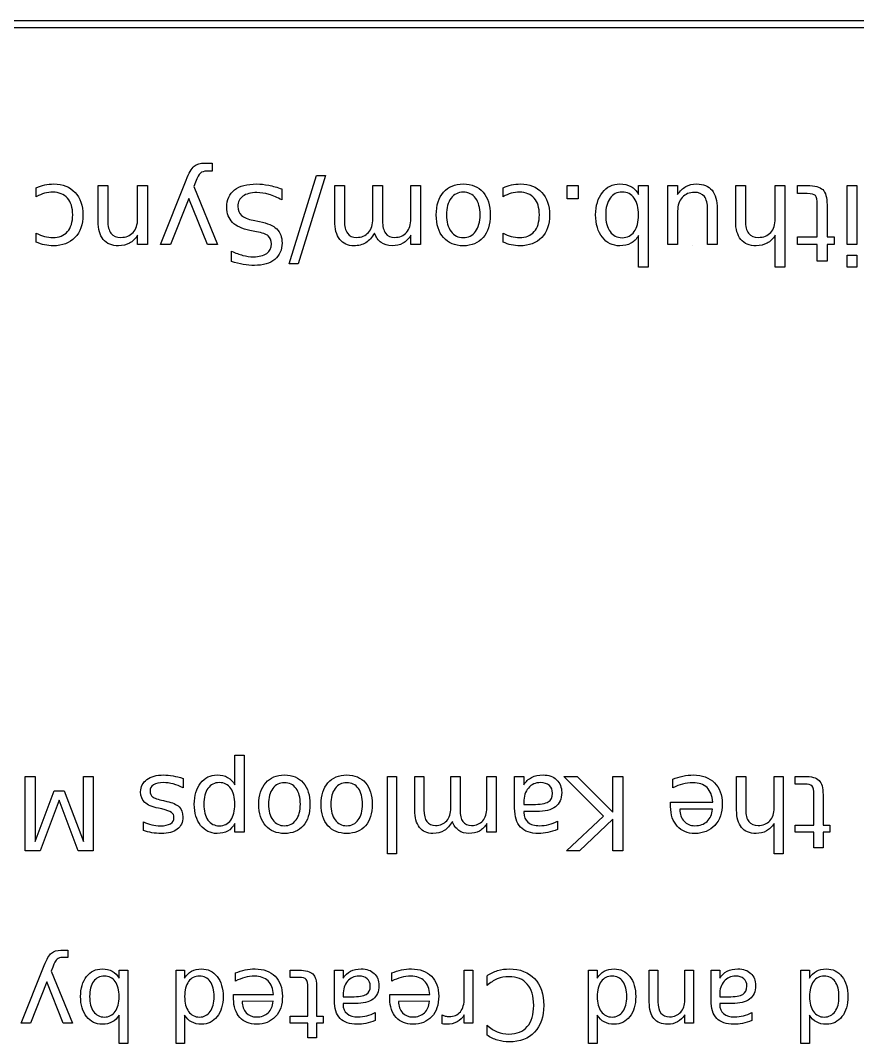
# Model space of a CAD drawing. Extents: x 10 to 227, y 10 to 289.
# Drawn here: x 50.09 to 63.23, y 172.32 to 188.37 of the extents above; entities that cross this region are included whole.
import ezdxf

# ---------------------------------------------------------------- set-up
doc = ezdxf.new("R2010")
doc.units = 0
doc.layers.add('Layer_1', color=7, linetype='CONTINUOUS')

msp = doc.modelspace()

# ---------------------------------------------------------------- linework, layer by layer
at = {"layer": 'Layer_1', "color": 7}
msp.add_line((73.121762, 188.254402), (33.740569, 188.254402), dxfattribs=at)
at = {"layer": 'Layer_1', "color": 3}
for p, q in [((52.982551, 186.134111), (53.103817, 186.134111)), ((53.103817, 186.134111), (53.103817, 186.007068)), ((53.103817, 186.007068), (53.014722, 186.007068)), ((54.311562, 184.551008), (54.740543, 185.939418)), ((54.880786, 185.939418), (54.451805, 184.551008)), ((54.740543, 185.939418), (54.880786, 185.939418)), ((51.310352, 185.225002), (51.310352, 185.782677)), ((51.310352, 185.782677), (51.462144, 185.782677)), ((51.462144, 185.782677), (51.462144, 185.22995)), ((51.931547, 185.260475), (51.931547, 185.782677)), ((51.931547, 185.782677), (52.084167, 185.782677)), ((52.084167, 185.782677), (52.084167, 184.858717)), ((52.287924, 184.858698), (52.693813, 185.868471)), ((52.840656, 185.837103), (52.813424, 185.767807)), ((52.813424, 185.767807), (53.187132, 184.858698)), ((55.025155, 185.225002), (55.025155, 185.782677)), ((55.025155, 185.782677), (55.177775, 185.782677)), ((55.177775, 185.782677), (55.177775, 185.22995)), ((55.623229, 185.260475), (55.623229, 185.782677)), ((55.623229, 185.782677), (55.775849, 185.782677)), ((55.775849, 185.782677), (55.775849, 185.22995)), ((56.221303, 185.260475), (56.221303, 185.782677)), ((56.221303, 185.782677), (56.373923, 185.782677)), ((56.373923, 185.782677), (56.373923, 184.858717)), ((58.673964, 185.573133), (58.673964, 185.782677)), ((58.673964, 185.782677), (58.84803, 185.782677)), ((58.84803, 185.782677), (58.84803, 185.573133)), ((59.795087, 185.644076), (59.795087, 185.782673)), ((59.795087, 185.782673), (59.947702, 185.782673)), ((59.947702, 185.782673), (59.947702, 184.499028)), ((60.256239, 184.858717), (60.256239, 185.782677)), ((60.256239, 185.782677), (60.408033, 185.782677)), ((60.408033, 185.782677), (60.408033, 185.640783)), ((61.318791, 185.225002), (61.318791, 185.782677)), ((61.318791, 185.782677), (61.470584, 185.782677)), ((61.470584, 185.782677), (61.470584, 185.22995)), ((61.939987, 185.260475), (61.939987, 185.782677)), ((61.939987, 185.782677), (62.092605, 185.782677)), ((62.092605, 185.782677), (62.092605, 184.499032)), ((62.287295, 185.655619), (62.287295, 185.782668)), ((62.287295, 185.782668), (62.443213, 185.782668)), ((63.066886, 184.858717), (63.066886, 185.782677)), ((63.066886, 185.782677), (63.218678, 185.782677)), ((63.218678, 185.782677), (63.218678, 184.858717)), ((50.34102, 185.60697), (50.34102, 185.747213)), ((54.193592, 185.728237), (54.193592, 185.556646)), ((57.666685, 185.60697), (57.666685, 185.747213)), ((62.443213, 185.655619), (62.287295, 185.655619)), ((52.737528, 185.581365), (52.44879, 184.858698)), ((53.026266, 184.858698), (52.737528, 185.581365)), ((58.84803, 185.573133), (58.673964, 185.573133)), ((62.599957, 184.976687), (62.599957, 185.478266)), ((62.752574, 185.478256), (62.752574, 184.976677)), ((59.278662, 185.32152), (59.278662, 185.32152)), ((60.408033, 185.38257), (60.408033, 184.858717)), ((60.878261, 184.858717), (60.878261, 185.412267)), ((61.030055, 185.418063), (61.030055, 185.418044)), ((61.030055, 185.418044), (61.030055, 184.858717)), ((51.310352, 185.224997), (51.310352, 185.225002)), ((53.743989, 185.236546), (53.845461, 185.216732)), ((61.318791, 185.224997), (61.318791, 185.225002)), ((50.34102, 184.894191), (50.34102, 185.036085)), ((51.931547, 184.858717), (51.931547, 185.002263)), ((53.795964, 185.057555), (53.695316, 185.078183)), ((55.648781, 185.036066), (55.648829, 185.036085)), ((56.221303, 184.858717), (56.221303, 185.002263)), ((57.043011, 184.965138), (57.043011, 184.965138)), ((57.666685, 184.894191), (57.666685, 185.036085)), ((59.795087, 184.499028), (59.795087, 184.99896)), ((61.939987, 184.499032), (61.939987, 185.002263)), ((62.287296, 184.858717), (62.287296, 184.976687)), ((62.287296, 184.976687), (62.599957, 184.976687)), ((62.752574, 184.976677), (62.863943, 184.976677)), ((62.863943, 184.976677), (62.863943, 184.858708)), ((50.34102, 184.894172), (50.34102, 184.894191)), ((52.084167, 184.858717), (51.931547, 184.858717)), ((52.44879, 184.858698), (52.287924, 184.858698)), ((53.187132, 184.858698), (53.026266, 184.858698)), ((56.373923, 184.858717), (56.221303, 184.858717)), ((57.043011, 184.836443), (57.043011, 184.836443)), ((57.666685, 184.894172), (57.666685, 184.894191)), ((60.408033, 184.858717), (60.256239, 184.858717)), ((60.648097, 184.836443), (60.648097, 184.836443)), ((61.030055, 184.858717), (60.878261, 184.858717)), ((62.599957, 184.858717), (62.287296, 184.858717)), ((62.599957, 184.596379), (62.599957, 184.858717)), ((62.863943, 184.858708), (62.752574, 184.858708)), ((62.752574, 184.858708), (62.752574, 184.596369)), ((63.218678, 184.858717), (63.066886, 184.858717)), ((53.405755, 184.59143), (53.405755, 184.753947)), ((63.066886, 184.499032), (63.066886, 184.691251)), ((63.066886, 184.691251), (63.218678, 184.691251)), ((63.218678, 184.691251), (63.218678, 184.499032)), ((53.405755, 184.591411), (53.405755, 184.59143)), ((54.451805, 184.551008), (54.311562, 184.551008)), ((59.947702, 184.499028), (59.795087, 184.499028)), ((62.092605, 184.499032), (61.939987, 184.499032)), ((62.752574, 184.596369), (62.599957, 184.596379)), ((63.218678, 184.499032), (63.066886, 184.499032)), ((53.458516, 176.378755), (53.458516, 176.842336)), ((53.458516, 176.842336), (53.602898, 176.842336)), ((53.602898, 176.842336), (53.602898, 175.635775)), ((50.16818, 175.344671), (50.16818, 176.509869)), ((50.16818, 176.509869), (50.321926, 176.509869)), ((50.321926, 176.509869), (50.321926, 175.486711)), ((51.081295, 175.486711), (51.081295, 176.509869)), ((51.081295, 176.509869), (51.234261, 176.509869)), ((51.234261, 176.509869), (51.234261, 175.344671)), ((52.646848, 176.477869), (52.646848, 176.329586)), ((55.851346, 175.295503), (55.851346, 176.509869)), ((55.851346, 176.509869), (55.994947, 176.509869)), ((55.994947, 176.509869), (55.994947, 175.295503)), ((56.28215, 175.982283), (56.28215, 176.509861)), ((56.28215, 176.509861), (56.426532, 176.509861)), ((56.426532, 176.509861), (56.426532, 175.986966)), ((56.847978, 176.015844), (56.847978, 176.509863)), ((56.847978, 176.509863), (56.992359, 176.509863)), ((56.992359, 176.509863), (56.992359, 175.986968)), ((57.413805, 176.015846), (57.413805, 176.509865)), ((57.413805, 176.509865), (57.558186, 176.509865)), ((57.558186, 176.509865), (57.558186, 175.635771)), ((57.849273, 176.011171), (57.849273, 176.509873)), ((57.849273, 176.509873), (57.992874, 176.509873)), ((57.992874, 176.509873), (57.992874, 176.377198)), ((59.242359, 175.887858), (58.622689, 176.509869)), ((58.622689, 176.509869), (58.830286, 176.509869)), ((58.830286, 176.509869), (59.389862, 175.948732)), ((59.389862, 175.948732), (59.389862, 176.509869)), ((59.389862, 176.509869), (59.547511, 176.509869)), ((59.547511, 176.509869), (59.547511, 175.344671)), ((60.331853, 176.32959), (60.331853, 176.465386)), ((61.333939, 175.982291), (61.333939, 176.509869)), ((61.333939, 176.509869), (61.47754, 176.509869)), ((61.47754, 176.509869), (61.47754, 175.986974)), ((61.921615, 176.015843), (61.921615, 176.509862)), ((61.921615, 176.509862), (62.065997, 176.509862)), ((62.065997, 176.509862), (62.065997, 175.295496)), ((62.250172, 176.389684), (62.250172, 176.509872)), ((62.250172, 176.509872), (62.397675, 176.509872)), ((50.321926, 175.486711), (50.622396, 176.285882)), ((50.622396, 176.285882), (50.780825, 176.285882)), ((50.780825, 176.285882), (51.081295, 175.486711)), ((53.458516, 176.378757), (53.458516, 176.378755)), ((62.397675, 176.389684), (62.250172, 176.389684)), ((50.702001, 176.137599), (50.403092, 175.344671)), ((50.999349, 175.344671), (50.702001, 176.137599)), ((52.338574, 176.129806), (52.388524, 176.118096)), ((62.545962, 175.747378), (62.545962, 176.221886)), ((62.690344, 176.221894), (62.690344, 175.747386)), ((52.309709, 175.998677), (52.260539, 176.009607)), ((52.96996, 176.073602), (52.96996, 176.073602)), ((57.84928, 176.011162), (57.849273, 176.011171)), ((57.992875, 176.102479), (57.992875, 176.070479)), ((57.992875, 176.070479), (58.135694, 176.070481)), ((58.194228, 175.958105), (57.992875, 175.958105)), ((57.992875, 175.958105), (57.992875, 175.944055)), ((60.298294, 176.036922), (60.298294, 176.107162)), ((60.298294, 176.107162), (60.958547, 176.107162)), ((60.298294, 176.036927), (60.298294, 176.036922)), ((60.953869, 175.995563), (60.441895, 175.994782)), ((61.333947, 175.982284), (61.333939, 175.982291)), ((52.025627, 175.66153), (52.025627, 175.797327)), ((56.872175, 175.80357), (56.872161, 175.80357)), ((58.523577, 175.808259), (58.523577, 175.675584)), ((58.664052, 175.344671), (59.242359, 175.887858)), ((59.389862, 175.837129), (58.866967, 175.344671)), ((59.389862, 175.344671), (59.389862, 175.837129)), ((52.025614, 175.661538), (52.025627, 175.66153)), ((53.458516, 175.635775), (53.458516, 175.76845)), ((54.235833, 175.736453), (54.235834, 175.736452)), ((55.212944, 175.736453), (55.212945, 175.736452)), ((57.413805, 175.635771), (57.413805, 175.771568)), ((61.921615, 175.295496), (61.921615, 175.771565)), ((62.250176, 175.635775), (62.250176, 175.747378)), ((62.250176, 175.747378), (62.545962, 175.747378)), ((62.690344, 175.747386), (62.795703, 175.747386)), ((62.795703, 175.747386), (62.795703, 175.635783)), ((53.602898, 175.635775), (53.458516, 175.635775)), ((54.235834, 175.614704), (54.235834, 175.614704)), ((55.212945, 175.614704), (55.212945, 175.614704)), ((57.558186, 175.635771), (57.413805, 175.635771)), ((62.545962, 175.635775), (62.250176, 175.635775)), ((62.545962, 175.387595), (62.545962, 175.635775)), ((62.795703, 175.635783), (62.690344, 175.635783)), ((62.690344, 175.635783), (62.690344, 175.387603)), ((50.403092, 175.344671), (50.16818, 175.344671)), ((51.234261, 175.344671), (50.999349, 175.344671)), ((58.866967, 175.344671), (58.664052, 175.344671)), ((59.547511, 175.344671), (59.389862, 175.344671)), ((62.690344, 175.387603), (62.545962, 175.387595)), ((55.994947, 175.295503), (55.851346, 175.295503)), ((62.065997, 175.295496), (61.921615, 175.295496)), ((50.725572, 173.782707), (50.834199, 173.782707)), ((50.834199, 173.782707), (50.834199, 173.668908)), ((50.834199, 173.668908), (50.754389, 173.668908)), ((50.103362, 172.640282), (50.466936, 173.544759)), ((50.598469, 173.516685), (50.574079, 173.454615)), ((50.574079, 173.454615), (50.908827, 172.640282)), ((51.640404, 173.343761), (51.640404, 173.467906)), ((51.640404, 173.467906), (51.777111, 173.467906)), ((51.777111, 173.467906), (51.777111, 172.318086)), ((52.533805, 172.318087), (52.533805, 173.467907)), ((52.533805, 173.467907), (52.669773, 173.467907)), ((52.669773, 173.467907), (52.669773, 173.343762)), ((53.469327, 173.297216), (53.469327, 173.425795)), ((54.325043, 173.354108), (54.325043, 173.467908)), ((54.325043, 173.467908), (54.464707, 173.467908)), ((55.020401, 172.995713), (55.020401, 173.467908)), ((55.020401, 173.467908), (55.15637, 173.467908)), ((55.15637, 173.467908), (55.15637, 173.342285)), ((55.922671, 173.297216), (55.922671, 173.425795)), ((57.058451, 173.031871), (57.058451, 173.467857)), ((57.058451, 173.467857), (57.195158, 173.467857)), ((57.195158, 173.467857), (57.195158, 172.640223)), ((59.010041, 172.318087), (59.010041, 173.467907)), ((59.010041, 173.467907), (59.14601, 173.467907)), ((59.14601, 173.467907), (59.14601, 173.343762)), ((59.963298, 172.968371), (59.963298, 173.467907)), ((59.963298, 173.467907), (60.099267, 173.467907)), ((60.099267, 173.467907), (60.099267, 172.972804)), ((60.519729, 173.000143), (60.519729, 173.467904)), ((60.519729, 173.467904), (60.656437, 173.467904)), ((60.656437, 173.467904), (60.656437, 172.64027)), ((60.932073, 172.995713), (60.932073, 173.467908)), ((60.932073, 173.467908), (61.068042, 173.467908)), ((61.068042, 173.467908), (61.068042, 173.342285)), ((62.341268, 172.318087), (62.341268, 173.467907)), ((62.341268, 173.467907), (62.477237, 173.467907)), ((62.477237, 173.467907), (62.477237, 173.343762)), ((50.506095, 173.28761), (50.247459, 172.640282)), ((50.76473, 172.640282), (50.506095, 173.28761)), ((54.464707, 173.354108), (54.325043, 173.354108)), ((57.416107, 173.227008), (57.416107, 173.382929)), ((53.437551, 173.020098), (53.437551, 173.086608)), ((53.437551, 173.086608), (54.06271, 173.086608)), ((54.605107, 172.745944), (54.605107, 173.195231)), ((54.741811, 173.19523), (54.741811, 172.745944)), ((55.156376, 173.08217), (55.156376, 173.05187)), ((55.890895, 173.020098), (55.890895, 173.086608)), ((55.890895, 173.086608), (56.516054, 173.086608)), ((61.068048, 173.08217), (61.068048, 173.05187)), ((51.177815, 173.054829), (51.177815, 173.054829)), ((53.133101, 173.054829), (53.133101, 173.054829)), ((53.437554, 173.020106), (53.437551, 173.020098)), ((54.058275, 172.980934), (53.573519, 172.980198)), ((55.020408, 172.995717), (55.020401, 172.995713)), ((55.347025, 172.945464), (55.156374, 172.945464)), ((55.156374, 172.945464), (55.156374, 172.932164)), ((55.156376, 173.05187), (55.291599, 173.051873)), ((55.890899, 173.020106), (55.890895, 173.020098)), ((56.51162, 172.980934), (56.026864, 172.980198)), ((59.609337, 173.054829), (59.609337, 173.054829)), ((59.96329, 172.968371), (59.963298, 172.968371)), ((60.932071, 172.995717), (60.932073, 172.995713)), ((61.258697, 172.945464), (61.068046, 172.945464)), ((61.068046, 172.945464), (61.068046, 172.932164)), ((61.068048, 173.05187), (61.203271, 173.051873)), ((62.940564, 173.054829), (62.940564, 173.054829)), ((51.640404, 172.318086), (51.640404, 172.765896)), ((52.669773, 172.765896), (52.669773, 172.318087)), ((52.669773, 172.765896), (52.669773, 172.765896)), ((55.658864, 172.803588), (55.658864, 172.677965)), ((56.711133, 172.627669), (56.710401, 172.767374)), ((57.058451, 172.640223), (57.058451, 172.768802)), ((59.14601, 172.765896), (59.14601, 172.318087)), ((59.14601, 172.765896), (59.14601, 172.765896)), ((60.519729, 172.64027), (60.519729, 172.768849)), ((61.570536, 172.803588), (61.570536, 172.677965)), ((62.477237, 172.765896), (62.477237, 172.318087)), ((62.477237, 172.765896), (62.477237, 172.765896)), ((50.247459, 172.640282), (50.103362, 172.640282)), ((50.908827, 172.640282), (50.76473, 172.640282)), ((54.325041, 172.640273), (54.325041, 172.745944)), ((54.325041, 172.745944), (54.605107, 172.745944)), ((54.605107, 172.640273), (54.325041, 172.640273)), ((54.605107, 172.405284), (54.605107, 172.640273)), ((54.741811, 172.745944), (54.841571, 172.745944)), ((54.841571, 172.640273), (54.741811, 172.640273)), ((54.741811, 172.640273), (54.741811, 172.405284)), ((54.841571, 172.745944), (54.841571, 172.640273)), ((57.195158, 172.640223), (57.058451, 172.640223)), ((57.416107, 172.449621), (57.416107, 172.60702)), ((60.656437, 172.64027), (60.519729, 172.64027)), ((57.416107, 172.449621), (57.416107, 172.449621)), ((51.777111, 172.318086), (51.640404, 172.318086)), ((52.669773, 172.318087), (52.533805, 172.318087)), ((54.741811, 172.405284), (54.605107, 172.405284)), ((59.14601, 172.318087), (59.010041, 172.318087)), ((62.477237, 172.318087), (62.341268, 172.318087))]:
    msp.add_line(p, q, dxfattribs=at)
at = {"layer": 'Layer_1', "color": 7}
msp.add_open_spline([(35.820488, 188.372629), (35.820488, 188.372629), (73.356382, 188.372629), (73.356382, 188.372629)], degree=3, dxfattribs=at)
at = {"layer": 'Layer_1', "color": 3}
for points in [[(52.693813, 185.868471), (52.736711, 185.978465), (52.778509, 186.050237), (52.819205, 186.083787)], [(52.819205, 186.083787), (52.859905, 186.117336), (52.914354, 186.134111), (52.982551, 186.134111)], [(52.91738, 185.977347), (52.89428, 185.957565), (52.868705, 185.910817), (52.840656, 185.837103)], [(53.014722, 186.007068), (52.972924, 186.007068), (52.940477, 185.997161), (52.91738, 185.977347)], [(50.34102, 185.747213), (50.38337, 185.766995), (50.427367, 185.781848), (50.473013, 185.791771)], [(50.473013, 185.791771), (50.518113, 185.801662), (50.566235, 185.806607), (50.617382, 185.806607)], [(50.617382, 185.806607), (50.756526, 185.806607), (50.86707, 185.762884), (50.949016, 185.675438)], [(53.451954, 185.714228), (53.531701, 185.775824), (53.648845, 185.806622), (53.803388, 185.806622)], [(53.803388, 185.806622), (53.861684, 185.806622), (53.923831, 185.800017), (53.98983, 185.786808)], [(53.98983, 185.786808), (54.055276, 185.773598), (54.123197, 185.754075), (54.193592, 185.728237)], [(56.732004, 185.677908), (56.807348, 185.763701), (56.911017, 185.806598), (57.043011, 185.806598)], [(57.043011, 185.806598), (57.175557, 185.806598), (57.279503, 185.763701), (57.35485, 185.677908)], [(57.666685, 185.747213), (57.709031, 185.766995), (57.753029, 185.781848), (57.798677, 185.791771)], [(57.798677, 185.791771), (57.843777, 185.801662), (57.8919, 185.806607), (57.943046, 185.806607)], [(57.943046, 185.806607), (58.08219, 185.806607), (58.192735, 185.762884), (58.27468, 185.675438)], [(59.226686, 185.672935), (59.296533, 185.762031), (59.387554, 185.806579), (59.49975, 185.806579)], [(59.49975, 185.806579), (59.567398, 185.806579), (59.625696, 185.793385), (59.674643, 185.766999)], [(59.674643, 185.766999), (59.723039, 185.740038), (59.763187, 185.699063), (59.795087, 185.644076)], [(60.408033, 185.640783), (60.444882, 185.696881), (60.48778, 185.738678), (60.536727, 185.766175)], [(60.536727, 185.766175), (60.585125, 185.793136), (60.641497, 185.806617), (60.705844, 185.806617)], [(60.705844, 185.806617), (60.81199, 185.806617), (60.892561, 185.773619), (60.947558, 185.707624)], [(62.443213, 185.782668), (62.560357, 185.782668), (62.641204, 185.760943), (62.685751, 185.717492)], [(50.470538, 185.660592), (50.427091, 185.6485), (50.383919, 185.630626), (50.34102, 185.60697)], [(50.600884, 185.677917), (50.556885, 185.677917), (50.513437, 185.672142), (50.470538, 185.660592)], [(50.830223, 185.584696), (50.775775, 185.646844), (50.699328, 185.677917), (50.600884, 185.677917)], [(50.949016, 185.675438), (51.030964, 185.587992), (51.071939, 185.470023), (51.071939, 185.32153)], [(53.33151, 185.442816), (53.33151, 185.562159), (53.371658, 185.65263), (53.451954, 185.714228)], [(53.583123, 185.615202), (53.531425, 185.577804), (53.505576, 185.524457), (53.505576, 185.455159)], [(53.803388, 185.671303), (53.708242, 185.671303), (53.634821, 185.652603), (53.583123, 185.615202)], [(53.994778, 185.642444), (53.929881, 185.661683), (53.866084, 185.671303), (53.803388, 185.671303)], [(54.193592, 185.556646), (54.125948, 185.594595), (54.059676, 185.623195), (53.994778, 185.642444)], [(56.618983, 185.32152), (56.618983, 185.472763), (56.656657, 185.591559), (56.732004, 185.677908)], [(57.043011, 185.677908), (56.962166, 185.677908), (56.898095, 185.646008), (56.850797, 185.582207)], [(57.236881, 185.583035), (57.189583, 185.646284), (57.124959, 185.677908), (57.043011, 185.677908)], [(57.35485, 185.677908), (57.429645, 185.591559), (57.467043, 185.472763), (57.467043, 185.32152)], [(57.796203, 185.660592), (57.752756, 185.6485), (57.709583, 185.630626), (57.666685, 185.60697)], [(57.926549, 185.677917), (57.88255, 185.677917), (57.839101, 185.672142), (57.796203, 185.660592)], [(58.155888, 185.584696), (58.101439, 185.646844), (58.024993, 185.677917), (57.926549, 185.677917)], [(58.27468, 185.675438), (58.356626, 185.587992), (58.397598, 185.470023), (58.397598, 185.32153)], [(59.121093, 185.321501), (59.121093, 185.466695), (59.156291, 185.583839), (59.226686, 185.672935)], [(59.536875, 185.679554), (59.456579, 185.679554), (59.393607, 185.647932), (59.347958, 185.584687)], [(59.726614, 185.584687), (59.680417, 185.647932), (59.61717, 185.679554), (59.536875, 185.679554)], [(60.479805, 185.596235), (60.431957, 185.543988), (60.408033, 185.472767), (60.408033, 185.38257)], [(60.673671, 185.674605), (60.591725, 185.674605), (60.527103, 185.648482), (60.479805, 185.596235)], [(60.827114, 185.609435), (60.793015, 185.652882), (60.741868, 185.674605), (60.673671, 185.674605)], [(60.878261, 185.412267), (60.878261, 185.499713), (60.861212, 185.565436), (60.827114, 185.609435)], [(60.947558, 185.707624), (61.002556, 185.641625), (61.030055, 185.545105), (61.030055, 185.418063)], [(62.569432, 185.623458), (62.548533, 185.644899), (62.50646, 185.655619), (62.443213, 185.655619)], [(62.599957, 185.478266), (62.599957, 185.553613), (62.589782, 185.60201), (62.569432, 185.623458)], [(62.685751, 185.717492), (62.7303, 185.673497), (62.752574, 185.593751), (62.752574, 185.478256)], [(50.911896, 185.32153), (50.911896, 185.434275), (50.884672, 185.521997), (50.830223, 185.584696)], [(53.420606, 185.203575), (53.361209, 185.262972), (53.33151, 185.342719), (53.33151, 185.442816)], [(53.505576, 185.455159), (53.505576, 185.394664), (53.524275, 185.347368), (53.561672, 185.313269)], [(56.850797, 185.582207), (56.803498, 185.51841), (56.779849, 185.431515), (56.779849, 185.32152)], [(57.307, 185.32152), (57.307, 185.432067), (57.283627, 185.519238), (57.236881, 185.583035)], [(58.237555, 185.32153), (58.237555, 185.434275), (58.210333, 185.521997), (58.155888, 185.584696)], [(59.347958, 185.584687), (59.301761, 185.52089), (59.278662, 185.433168), (59.278662, 185.32152)], [(59.795087, 185.32152), (59.795087, 185.433168), (59.772263, 185.52089), (59.726614, 185.584687)], [(50.830223, 185.059192), (50.884672, 185.121339), (50.911896, 185.208785), (50.911896, 185.32153)], [(51.071939, 185.32153), (51.071939, 185.170839), (51.03069, 185.052319), (50.948193, 184.965971)], [(53.561672, 185.313269), (53.598521, 185.279171), (53.659293, 185.253596), (53.743989, 185.236546)], [(56.732004, 184.965138), (56.656657, 185.050934), (56.618983, 185.169729), (56.618983, 185.32152)], [(56.779849, 185.32152), (56.779849, 185.212075), (56.803498, 185.125454), (56.850797, 185.061657)], [(57.236053, 185.060833), (57.283351, 185.124082), (57.307, 185.210977), (57.307, 185.32152)], [(57.467043, 185.32152), (57.467043, 185.169729), (57.429645, 185.050934), (57.35485, 184.965138)], [(58.155888, 185.059192), (58.210333, 185.121339), (58.237555, 185.208785), (58.237555, 185.32153)], [(58.397598, 185.32153), (58.397598, 185.170839), (58.356351, 185.052319), (58.273857, 184.965971)], [(59.226686, 184.970068), (59.156291, 185.059163), (59.121093, 185.176308), (59.121093, 185.321501)], [(59.278662, 185.32152), (59.278662, 185.209877), (59.301761, 185.12243), (59.347958, 185.059182)], [(59.726614, 185.059182), (59.772263, 185.12243), (59.795087, 185.209877), (59.795087, 185.32152)], [(51.392024, 184.935436), (51.337576, 185.000883), (51.310352, 185.097403), (51.310352, 185.224997)], [(51.462144, 185.22995), (51.462144, 185.142504), (51.479193, 185.077058), (51.513291, 185.033611)], [(51.860599, 185.046811), (51.907898, 185.099057), (51.931547, 185.170279), (51.931547, 185.260475)], [(53.695316, 185.078183), (53.571024, 185.101825), (53.479454, 185.143623), (53.420606, 185.203575)], [(53.845461, 185.216732), (53.969756, 185.191972), (54.059676, 185.153199), (54.115222, 185.100413)], [(55.103525, 184.937915), (55.051278, 185.005011), (55.025155, 185.100707), (55.025155, 185.225002)], [(55.177775, 185.22995), (55.177775, 185.141404), (55.193441, 185.075681), (55.224773, 185.032783)], [(55.554756, 185.046811), (55.600404, 185.099057), (55.623229, 185.170279), (55.623229, 185.260475)], [(55.775849, 185.22995), (55.775849, 185.140855), (55.791515, 185.075132), (55.822847, 185.032783)], [(56.15283, 185.047634), (56.198478, 185.099881), (56.221303, 185.170828), (56.221303, 185.260475)], [(61.400462, 184.935436), (61.346015, 185.000883), (61.318791, 185.097403), (61.318791, 185.224997)], [(61.470584, 185.22995), (61.470584, 185.142504), (61.487633, 185.077058), (61.521731, 185.033611)], [(61.86904, 185.046811), (61.916338, 185.099057), (61.939987, 185.170279), (61.939987, 185.260475)], [(50.34102, 185.036085), (50.383919, 185.012442), (50.427091, 184.994843), (50.470538, 184.983286)], [(50.470538, 184.983286), (50.513437, 184.971194), (50.556885, 184.965148), (50.600884, 184.965148)], [(50.600884, 184.965148), (50.699328, 184.965148), (50.775775, 184.996496), (50.830223, 185.059192)], [(50.948193, 184.965971), (50.865146, 184.879625), (50.751577, 184.836453), (50.607484, 184.836453)], [(51.513291, 185.033611), (51.54739, 184.990164), (51.598537, 184.96844), (51.666734, 184.96844)], [(51.666734, 184.96844), (51.74868, 184.96844), (51.813301, 184.994564), (51.860599, 185.046811)], [(51.931547, 185.002263), (51.89525, 184.946714), (51.852628, 184.90519), (51.80368, 184.877694)], [(53.982402, 184.990733), (53.949404, 185.018237), (53.887258, 185.040511), (53.795964, 185.057555)], [(54.031075, 184.866987), (54.031075, 184.921436), (54.014851, 184.962684), (53.982402, 184.990733)], [(54.115222, 185.100413), (54.170771, 185.047615), (54.198546, 184.974193), (54.198546, 184.880149)], [(55.224773, 185.032783), (55.256137, 184.989888), (55.303985, 184.96844), (55.368318, 184.96844)], [(55.368318, 184.96844), (55.446965, 184.96844), (55.50911, 184.994564), (55.554756, 185.046811)], [(55.648829, 185.036085), (55.610879, 184.967888), (55.565505, 184.917565), (55.512706, 184.885117)], [(55.753551, 184.887572), (55.706253, 184.92167), (55.671329, 184.971168), (55.648781, 185.036066)], [(55.822847, 185.032783), (55.854211, 184.989888), (55.902608, 184.96844), (55.968039, 184.96844)], [(55.968039, 184.96844), (56.045584, 184.96844), (56.107181, 184.994838), (56.15283, 185.047634)], [(56.221303, 185.002263), (56.186656, 184.945616), (56.145132, 184.903817), (56.096734, 184.876866)], [(57.043011, 184.836443), (56.911017, 184.836443), (56.807348, 184.879341), (56.732004, 184.965138)], [(56.850797, 185.061657), (56.898095, 184.997311), (56.962166, 184.965138), (57.043011, 184.965138)], [(57.043011, 184.965138), (57.124407, 184.965138), (57.188755, 184.997036), (57.236053, 185.060833)], [(57.35485, 184.965138), (57.279503, 184.879341), (57.175557, 184.836443), (57.043011, 184.836443)], [(57.666685, 185.036085), (57.709583, 185.012442), (57.752756, 184.994843), (57.796203, 184.983286)], [(57.796203, 184.983286), (57.839101, 184.971194), (57.88255, 184.965148), (57.926549, 184.965148)], [(57.926549, 184.965148), (58.024993, 184.965148), (58.101439, 184.996496), (58.155888, 185.059192)], [(58.273857, 184.965971), (58.190811, 184.879625), (58.077241, 184.836453), (57.933149, 184.836453)], [(59.49975, 184.836424), (59.387554, 184.836424), (59.296533, 184.880972), (59.226686, 184.970068)], [(59.347958, 185.059182), (59.393607, 184.995385), (59.456579, 184.963487), (59.536875, 184.963487)], [(59.536875, 184.963487), (59.61717, 184.963487), (59.680417, 184.995385), (59.726614, 185.059182)], [(59.795087, 184.99896), (59.763181, 184.943963), (59.723033, 184.903265), (59.674643, 184.876866)], [(61.521731, 185.033611), (61.55583, 184.990164), (61.606977, 184.96844), (61.675174, 184.96844)], [(61.675174, 184.96844), (61.757121, 184.96844), (61.821743, 184.994564), (61.86904, 185.046811)], [(61.939987, 185.002263), (61.903689, 184.946714), (61.861066, 184.90519), (61.812118, 184.877694)], [(50.470538, 184.851289), (50.425991, 184.860638), (50.382818, 184.874932), (50.34102, 184.894172)], [(50.607484, 184.836453), (50.560735, 184.836453), (50.515086, 184.841398), (50.470538, 184.851289)], [(51.632912, 184.836438), (51.526765, 184.836438), (51.446469, 184.869438), (51.392024, 184.935436)], [(51.80368, 184.877694), (51.75418, 184.85019), (51.697258, 184.836438), (51.632912, 184.836438)], [(53.957654, 184.716842), (54.006601, 184.752041), (54.031075, 184.80209), (54.031075, 184.866987)], [(54.198546, 184.880149), (54.198546, 184.771252), (54.160322, 184.685455), (54.083874, 184.622759)], [(55.326269, 184.836443), (55.230023, 184.836443), (55.155775, 184.870267), (55.103525, 184.937915)], [(55.512706, 184.885117), (55.459911, 184.852668), (55.397765, 184.836443), (55.326269, 184.836443)], [(55.924319, 184.836424), (55.85722, 184.836424), (55.800297, 184.853473), (55.753551, 184.887572)], [(56.096734, 184.876866), (56.048335, 184.849905), (55.990863, 184.836424), (55.924319, 184.836424)], [(57.796203, 184.851289), (57.751655, 184.860638), (57.708482, 184.874932), (57.666685, 184.894172)], [(57.933149, 184.836453), (57.886399, 184.836453), (57.840751, 184.841398), (57.796203, 184.851289)], [(59.674643, 184.876866), (59.625696, 184.849905), (59.567398, 184.836424), (59.49975, 184.836424)], [(61.641351, 184.836438), (61.535206, 184.836438), (61.454909, 184.869438), (61.400462, 184.935436)], [(61.812118, 184.877694), (61.76262, 184.85019), (61.705698, 184.836438), (61.641351, 184.836438)], [(53.405755, 184.753947), (53.469003, 184.7237), (53.528676, 184.701152), (53.584774, 184.686303)], [(53.584774, 184.686303), (53.640872, 184.671466), (53.695044, 184.664048), (53.747291, 184.664048)], [(53.747291, 184.664048), (53.838036, 184.664048), (53.908157, 184.681646), (53.957654, 184.716842)], [(53.589723, 184.544365), (53.529774, 184.554798), (53.468451, 184.57048), (53.405755, 184.591411)], [(53.766263, 184.528715), (53.708515, 184.528715), (53.649669, 184.533932), (53.589723, 184.544365)], [(54.083874, 184.622759), (54.006877, 184.560063), (53.901007, 184.528715), (53.766263, 184.528715)], [(51.978796, 176.26871), (51.978796, 176.349876), (52.011053, 176.414132), (52.075566, 176.461479)], [(52.075566, 176.461479), (52.139559, 176.508826), (52.227749, 176.532499), (52.340135, 176.532499)], [(52.340135, 176.532499), (52.386962, 176.532499), (52.435869, 176.527816), (52.486858, 176.518449)], [(52.486858, 176.518449), (52.537325, 176.509602), (52.590655, 176.496076), (52.646848, 176.477869)], [(52.920793, 176.406071), (52.986873, 176.490358), (53.072981, 176.532502), (53.179118, 176.532502)], [(53.179118, 176.532502), (53.243118, 176.532502), (53.298269, 176.520015), (53.344572, 176.495042)], [(53.344572, 176.495042), (53.390359, 176.469549), (53.42834, 176.430787), (53.458516, 176.378757)], [(53.941608, 176.410753), (54.012889, 176.491918), (54.110964, 176.532501), (54.235834, 176.532501)], [(54.235834, 176.532501), (54.361225, 176.532501), (54.45956, 176.491918), (54.530841, 176.410753)], [(54.918719, 176.410753), (54.989999, 176.491918), (55.088074, 176.532501), (55.212945, 176.532501)], [(55.212945, 176.532501), (55.338336, 176.532501), (55.436671, 176.491918), (55.507952, 176.410753)], [(57.992874, 176.377198), (58.025654, 176.430271), (58.066497, 176.469553), (58.115403, 176.495044)], [(58.115403, 176.495044), (58.16431, 176.520017), (58.224143, 176.532504), (58.294904, 176.532504)], [(58.294904, 176.532504), (58.384395, 176.532504), (58.455675, 176.507531), (58.508745, 176.457584)], [(58.508745, 176.457584), (58.561292, 176.407117), (58.587565, 176.339739), (58.587565, 176.25545)], [(60.331853, 176.465386), (60.38336, 176.487239), (60.43617, 176.503889), (60.490283, 176.515336)], [(60.490283, 176.515336), (60.54439, 176.526783), (60.59928, 176.532506), (60.654955, 176.532506)], [(60.654955, 176.532506), (60.794394, 176.532506), (60.904956, 176.491923), (60.986643, 176.410758)], [(62.397675, 176.509872), (62.508498, 176.509872), (62.584981, 176.489322), (62.627124, 176.448222)], [(62.627124, 176.448222), (62.669271, 176.406595), (62.690344, 176.331153), (62.690344, 176.221894)], [(52.180926, 176.377976), (52.144506, 176.354563), (52.126296, 176.321786), (52.126296, 176.279646)], [(52.126296, 176.279646), (52.126296, 176.240626), (52.139563, 176.210709), (52.166096, 176.189896)], [(52.337014, 176.412316), (52.269375, 176.412316), (52.217346, 176.400869), (52.180926, 176.377976)], [(52.48998, 176.392026), (52.438473, 176.405553), (52.387485, 176.412316), (52.337014, 176.412316)], [(52.646848, 176.329586), (52.593781, 176.357159), (52.541492, 176.377973), (52.48998, 176.392026)], [(52.820893, 176.073603), (52.820893, 176.210961), (52.854193, 176.321784), (52.920793, 176.406071)], [(53.03552, 176.322563), (52.991813, 176.26221), (52.96996, 176.179223), (52.96996, 176.073602)], [(53.214241, 176.412313), (53.138278, 176.412313), (53.078705, 176.382396), (53.03552, 176.322563)], [(53.393743, 176.322563), (53.350036, 176.382396), (53.290202, 176.412313), (53.214241, 176.412313)], [(53.458523, 176.073602), (53.458523, 176.179222), (53.43693, 176.262209), (53.393743, 176.322563)], [(53.834688, 176.073602), (53.834688, 176.216683), (53.870328, 176.329066), (53.941608, 176.410753)], [(54.053991, 176.320221), (54.009244, 176.259868), (53.986871, 176.177661), (53.986871, 176.073601)], [(54.235833, 176.410751), (54.15935, 176.410751), (54.098736, 176.380574), (54.053991, 176.320221)], [(54.419237, 176.321001), (54.37449, 176.380834), (54.313356, 176.410751), (54.235833, 176.410751)], [(54.485577, 176.073601), (54.485577, 176.17818), (54.463464, 176.260647), (54.419237, 176.321001)], [(54.530841, 176.410753), (54.601601, 176.329066), (54.636981, 176.216683), (54.636981, 176.073602)], [(54.811799, 176.073602), (54.811799, 176.216683), (54.847439, 176.329066), (54.918719, 176.410753)], [(55.031101, 176.320221), (54.986354, 176.259868), (54.963981, 176.177661), (54.963981, 176.073601)], [(55.212944, 176.410751), (55.136461, 176.410751), (55.075846, 176.380574), (55.031101, 176.320221)], [(55.396348, 176.321001), (55.351601, 176.380834), (55.290467, 176.410751), (55.212944, 176.410751)], [(55.462688, 176.073601), (55.462688, 176.17818), (55.440575, 176.260647), (55.396348, 176.321001)], [(55.507952, 176.410753), (55.578711, 176.329066), (55.614091, 176.216683), (55.614091, 176.073602)], [(58.065455, 176.328026), (58.017068, 176.271313), (57.992875, 176.19613), (57.992875, 176.102479)], [(58.256663, 176.412316), (58.177058, 176.412316), (58.113322, 176.384219), (58.065455, 176.328026)], [(58.39402, 176.367826), (58.3602, 176.397486), (58.314414, 176.412316), (58.256663, 176.412316)], [(58.44397, 176.246078), (58.44397, 176.297065), (58.42732, 176.337647), (58.39402, 176.367826)], [(60.48638, 176.39046), (60.434353, 176.376933), (60.382844, 176.356643), (60.331853, 176.32959)], [(60.646371, 176.41075), (60.591218, 176.41075), (60.537887, 176.403987), (60.48638, 176.39046)], [(60.869577, 176.33349), (60.815984, 176.384997), (60.741582, 176.41075), (60.646371, 176.41075)], [(60.958547, 176.107162), (60.95228, 176.206018), (60.922624, 176.281461), (60.869577, 176.33349)], [(60.986643, 176.410758), (61.067808, 176.329592), (61.108391, 176.21981), (61.108391, 176.081412)], [(62.517082, 176.359244), (62.497309, 176.379537), (62.457506, 176.389684), (62.397675, 176.389684)], [(62.545962, 176.221886), (62.545962, 176.293166), (62.536335, 176.338952), (62.517082, 176.359244)], [(52.043576, 176.102477), (52.000389, 176.142017), (51.978796, 176.197428), (51.978796, 176.26871)], [(52.166096, 176.189896), (52.192109, 176.169083), (52.249602, 176.149053), (52.338574, 176.129806)], [(58.37685, 176.110281), (58.421597, 176.136814), (58.44397, 176.18208), (58.44397, 176.246078)], [(58.587565, 176.25545), (58.587565, 176.157115), (58.554788, 176.082973), (58.489235, 176.033025)], [(52.260539, 176.009607), (52.158561, 176.03146), (52.08624, 176.062417), (52.043576, 176.102477)], [(52.463456, 175.944827), (52.437963, 175.96356), (52.386714, 175.98151), (52.309709, 175.998677)], [(52.388524, 176.118096), (52.477494, 176.099363), (52.54175, 176.070746), (52.581292, 176.032246)], [(52.581292, 176.032246), (52.620832, 175.993226), (52.640602, 175.939896), (52.640602, 175.872256)], [(52.920793, 175.741136), (52.854193, 175.825423), (52.820893, 175.936246), (52.820893, 176.073603)], [(52.96996, 176.073602), (52.96996, 175.967983), (52.991813, 175.885256), (53.03552, 175.825422)], [(53.393743, 175.825422), (53.43693, 175.885255), (53.458523, 175.967982), (53.458523, 176.073602)], [(53.941608, 175.736452), (53.870328, 175.817618), (53.834688, 175.930001), (53.834688, 176.073602)], [(53.986871, 176.073601), (53.986871, 175.970063), (54.009244, 175.888117), (54.053991, 175.827763)], [(54.418457, 175.826982), (54.463204, 175.886815), (54.485577, 175.969022), (54.485577, 176.073601)], [(54.636981, 176.073602), (54.636981, 175.930001), (54.601601, 175.817618), (54.530841, 175.736452)], [(54.918719, 175.736452), (54.847439, 175.817618), (54.811799, 175.930001), (54.811799, 176.073602)], [(54.963981, 176.073601), (54.963981, 175.970063), (54.986354, 175.888117), (55.031101, 175.827763)], [(55.395568, 175.826982), (55.440315, 175.886815), (55.462688, 175.969022), (55.462688, 176.073601)], [(55.614091, 176.073602), (55.614091, 175.930001), (55.578711, 175.817618), (55.507952, 175.736452)], [(56.35629, 175.71069), (56.306863, 175.774163), (56.28215, 175.864694), (56.28215, 175.982283)], [(56.426532, 175.986966), (56.426532, 175.903199), (56.441362, 175.841023), (56.471022, 175.80044)], [(56.783198, 175.81371), (56.826385, 175.863137), (56.847978, 175.930515), (56.847978, 176.015844)], [(56.992359, 175.986968), (56.992359, 175.90268), (57.007189, 175.840505), (57.036849, 175.800442)], [(57.349025, 175.814492), (57.392212, 175.863919), (57.413805, 175.931037), (57.413805, 176.015846)], [(57.94293, 175.713034), (57.880497, 175.778594), (57.84928, 175.87797), (57.84928, 176.011162)], [(58.135694, 176.070481), (58.251719, 176.070481), (58.332105, 176.083748), (58.37685, 176.110281)], [(58.489235, 176.033025), (58.423155, 175.983078), (58.324819, 175.958105), (58.194228, 175.958105)], [(60.401312, 175.728653), (60.332633, 175.804096), (60.298294, 175.906854), (60.298294, 176.036927)], [(60.441895, 175.994782), (60.442962, 175.916217), (60.465075, 175.853522), (60.508235, 175.806696)], [(60.871139, 175.804356), (60.919006, 175.849623), (60.946582, 175.913358), (60.953869, 175.995563)], [(61.108391, 176.081412), (61.108391, 175.938331), (61.069889, 175.824907), (60.992886, 175.74114)], [(61.411207, 175.708349), (61.3597, 175.770262), (61.333947, 175.861574), (61.333947, 175.982284)], [(61.47754, 175.986974), (61.47754, 175.904247), (61.49367, 175.842332), (61.52593, 175.801229)], [(61.854495, 175.813709), (61.899242, 175.863136), (61.921615, 175.930514), (61.921615, 176.015843)], [(52.025627, 175.797327), (52.066207, 175.776514), (52.108351, 175.760904), (52.152058, 175.750497)], [(52.448626, 175.767667), (52.484006, 175.78952), (52.501696, 175.822297), (52.501696, 175.865997)], [(52.501696, 175.865997), (52.501696, 175.899297), (52.488949, 175.925574), (52.463456, 175.944827)], [(52.640602, 175.872256), (52.640602, 175.790049), (52.611465, 175.726573), (52.553192, 175.681828)], [(53.03552, 175.825422), (53.078707, 175.765069), (53.13828, 175.734892), (53.214241, 175.734892)], [(53.214241, 175.734892), (53.290204, 175.734892), (53.350038, 175.765069), (53.393743, 175.825422)], [(54.053991, 175.827763), (54.098738, 175.76689), (54.159352, 175.736453), (54.235833, 175.736453)], [(54.235834, 175.736452), (54.312837, 175.736452), (54.373712, 175.766629), (54.418457, 175.826982)], [(55.031101, 175.827763), (55.075848, 175.76689), (55.136462, 175.736453), (55.212944, 175.736453)], [(55.212945, 175.736452), (55.289948, 175.736452), (55.350823, 175.766629), (55.395568, 175.826982)], [(56.471022, 175.80044), (56.500675, 175.75986), (56.545941, 175.73957), (56.606819, 175.73957)], [(56.606819, 175.73957), (56.681221, 175.73957), (56.740014, 175.764283), (56.783198, 175.81371)], [(56.872161, 175.80357), (56.836261, 175.73905), (56.793337, 175.691443), (56.743389, 175.66075)], [(56.971295, 175.663091), (56.926548, 175.695351), (56.893508, 175.742177), (56.872175, 175.80357)], [(57.036849, 175.800442), (57.066502, 175.759862), (57.112288, 175.739572), (57.174207, 175.739572)], [(57.174207, 175.739572), (57.247568, 175.739572), (57.305841, 175.764545), (57.349025, 175.814492)], [(57.992875, 175.944055), (57.992875, 175.877975), (58.014728, 175.826986), (58.058435, 175.791089)], [(58.387, 175.754409), (58.434347, 175.766376), (58.479872, 175.784326), (58.523577, 175.808259)], [(60.508235, 175.806696), (60.550902, 175.759869), (60.607614, 175.736456), (60.678371, 175.736456)], [(60.678371, 175.736456), (60.758496, 175.736456), (60.822752, 175.759089), (60.871139, 175.804356)], [(61.52593, 175.801229), (61.55819, 175.760122), (61.606577, 175.739569), (61.671092, 175.739569)], [(61.671092, 175.739569), (61.748615, 175.739569), (61.80975, 175.764282), (61.854495, 175.813709)], [(52.155167, 175.626418), (52.10834, 175.634225), (52.065156, 175.645931), (52.025614, 175.661538)], [(52.152058, 175.750497), (52.195765, 175.74009), (52.24103, 175.734887), (52.287855, 175.734887)], [(52.287855, 175.734887), (52.359135, 175.734887), (52.412725, 175.745814), (52.448626, 175.767667)], [(52.553192, 175.681828), (52.494919, 175.637081), (52.412192, 175.614708), (52.305012, 175.614708)], [(53.179118, 175.614705), (53.072979, 175.614705), (52.98687, 175.656849), (52.920793, 175.741136)], [(53.344572, 175.652945), (53.298265, 175.627452), (53.243114, 175.614705), (53.179118, 175.614705)], [(53.458516, 175.76845), (53.428336, 175.716423), (53.390355, 175.677922), (53.344572, 175.652945)], [(54.235834, 175.614704), (54.110964, 175.614704), (54.012889, 175.655287), (53.941608, 175.736452)], [(54.530841, 175.736452), (54.45956, 175.655287), (54.361225, 175.614704), (54.235834, 175.614704)], [(55.212945, 175.614704), (55.088074, 175.614704), (54.989999, 175.655287), (54.918719, 175.736452)], [(55.507952, 175.736452), (55.436671, 175.655287), (55.338336, 175.614704), (55.212945, 175.614704)], [(56.567009, 175.6147), (56.475958, 175.6147), (56.405718, 175.646697), (56.35629, 175.71069)], [(56.743389, 175.66075), (56.693442, 175.63005), (56.634649, 175.6147), (56.567009, 175.6147)], [(57.132846, 175.614701), (57.069373, 175.614701), (57.015522, 175.630831), (56.971295, 175.663091)], [(57.295958, 175.652941), (57.250171, 175.627448), (57.195801, 175.614701), (57.132846, 175.614701)], [(57.413805, 175.771568), (57.381025, 175.717981), (57.341743, 175.678439), (57.295958, 175.652941)], [(58.226229, 175.614704), (58.099798, 175.614704), (58.005365, 175.647481), (57.94293, 175.713034)], [(58.058435, 175.791089), (58.101622, 175.754669), (58.162496, 175.736459), (58.241058, 175.736459)], [(58.241058, 175.736459), (58.291005, 175.736459), (58.339652, 175.742442), (58.387, 175.754409)], [(58.523577, 175.675584), (58.47103, 175.655291), (58.420042, 175.640201), (58.370611, 175.630314)], [(60.67993, 175.614709), (60.562343, 175.614709), (60.469471, 175.65269), (60.401312, 175.728653)], [(60.992886, 175.74114), (60.915363, 175.656853), (60.811044, 175.614709), (60.67993, 175.614709)], [(61.639096, 175.614699), (61.538679, 175.614699), (61.462716, 175.645916), (61.411207, 175.708349)], [(61.800647, 175.653719), (61.75382, 175.627706), (61.69997, 175.614699), (61.639096, 175.614699)], [(61.921615, 175.771565), (61.887275, 175.719018), (61.846952, 175.679736), (61.800647, 175.653719)], [(52.305012, 175.614708), (52.251939, 175.614708), (52.20199, 175.618611), (52.155167, 175.626418)], [(58.370611, 175.630314), (58.321184, 175.619907), (58.273057, 175.614704), (58.226229, 175.614704)], [(50.466936, 173.544759), (50.505363, 173.643286), (50.542803, 173.707576), (50.579258, 173.737627)], [(50.579258, 173.737627), (50.615711, 173.76768), (50.664483, 173.782707), (50.725572, 173.782707)], [(50.667189, 173.642308), (50.646496, 173.624575), (50.623589, 173.5827), (50.598469, 173.516685)], [(50.754389, 173.668908), (50.716949, 173.668908), (50.687882, 173.660041), (50.667189, 173.642308)], [(51.131261, 173.369624), (51.193828, 173.449432), (51.275359, 173.489336), (51.375856, 173.489336)], [(51.375856, 173.489336), (51.436449, 173.489336), (51.488669, 173.477513), (51.532516, 173.453866)], [(51.532516, 173.453866), (51.575869, 173.429726), (51.611832, 173.393024), (51.640404, 173.343761)], [(52.669773, 173.343762), (52.698346, 173.393029), (52.734555, 173.42973), (52.7784, 173.453867)], [(52.7784, 173.453867), (52.821753, 173.477514), (52.873973, 173.489337), (52.93506, 173.489337)], [(52.93506, 173.489337), (53.035065, 173.489337), (53.116597, 173.449433), (53.179655, 173.369625)], [(53.469327, 173.425795), (53.5181, 173.446488), (53.568103, 173.462252), (53.619336, 173.473085)], [(53.619336, 173.473085), (53.670569, 173.483925), (53.722543, 173.489345), (53.775256, 173.489345)], [(53.775256, 173.489345), (53.907283, 173.489345), (54.011969, 173.450919), (54.089314, 173.374067)], [(54.464707, 173.467908), (54.569639, 173.467908), (54.642057, 173.448448), (54.681961, 173.409528)], [(54.681961, 173.409528), (54.721861, 173.370115), (54.741811, 173.298682), (54.741811, 173.19523)], [(55.15637, 173.342285), (55.187403, 173.392532), (55.226075, 173.429726), (55.272386, 173.453868)], [(55.272386, 173.453868), (55.318693, 173.477515), (55.375346, 173.489338), (55.442347, 173.489338)], [(55.442347, 173.489338), (55.527081, 173.489338), (55.594573, 173.465691), (55.644822, 173.418398)], [(55.644822, 173.418398), (55.694582, 173.370611), (55.719462, 173.306814), (55.719462, 173.227007)], [(55.922671, 173.425795), (55.971444, 173.446488), (56.021447, 173.462252), (56.07268, 173.473085)], [(56.07268, 173.473085), (56.123913, 173.483925), (56.175887, 173.489345), (56.2286, 173.489345)], [(56.2286, 173.489345), (56.360627, 173.489345), (56.465313, 173.450919), (56.542658, 173.374067)], [(57.416107, 173.382929), (57.468327, 173.418402), (57.523749, 173.445006), (57.582373, 173.462739)], [(57.582373, 173.462739), (57.640506, 173.480472), (57.702086, 173.489339), (57.767112, 173.489339)], [(57.767112, 173.489339), (57.934117, 173.489339), (58.065652, 173.438351), (58.161717, 173.336374)], [(59.14601, 173.343762), (59.174583, 173.393029), (59.210792, 173.42973), (59.254637, 173.453867)], [(59.254637, 173.453867), (59.29799, 173.477514), (59.35021, 173.489337), (59.411296, 173.489337)], [(59.411296, 173.489337), (59.511302, 173.489337), (59.592834, 173.449433), (59.655891, 173.369625)], [(61.068042, 173.342285), (61.099075, 173.392532), (61.137747, 173.429726), (61.184058, 173.453868)], [(61.184058, 173.453868), (61.230365, 173.477515), (61.287018, 173.489338), (61.354019, 173.489338)], [(61.354019, 173.489338), (61.438753, 173.489338), (61.506245, 173.465691), (61.556494, 173.418398)], [(61.556494, 173.418398), (61.606254, 173.370611), (61.631134, 173.306814), (61.631134, 173.227007)], [(62.477237, 173.343762), (62.50581, 173.393029), (62.542019, 173.42973), (62.585864, 173.453867)], [(62.585864, 173.453867), (62.629217, 173.477514), (62.681437, 173.489337), (62.742523, 173.489337)], [(62.742523, 173.489337), (62.842529, 173.489337), (62.924061, 173.449433), (62.987119, 173.369625)], [(51.036671, 173.054828), (51.036671, 173.184885), (51.068201, 173.289817), (51.131261, 173.369624)], [(51.239885, 173.290557), (51.198505, 173.23341), (51.177815, 173.154834), (51.177815, 173.054829)], [(51.409107, 173.375537), (51.337181, 173.375537), (51.280774, 173.34721), (51.239885, 173.290557)], [(51.579067, 173.290557), (51.537687, 173.34721), (51.481034, 173.375537), (51.409107, 173.375537)], [(51.640397, 173.054829), (51.640397, 173.154834), (51.619954, 173.23341), (51.579067, 173.290557)], [(52.73185, 173.290557), (52.69047, 173.23341), (52.66978, 173.154834), (52.66978, 173.054829)], [(52.90181, 173.375537), (52.829885, 173.375537), (52.773231, 173.34721), (52.73185, 173.290557)], [(53.071771, 173.290557), (53.030391, 173.34721), (52.973737, 173.375537), (52.90181, 173.375537)], [(53.133101, 173.054829), (53.133101, 173.154834), (53.112658, 173.23341), (53.071771, 173.290557)], [(53.179655, 173.369625), (53.242222, 173.289818), (53.273505, 173.184886), (53.273505, 173.054829)], [(53.615641, 173.354856), (53.566374, 173.342049), (53.517603, 173.322836), (53.469327, 173.297216)], [(53.767128, 173.374066), (53.714908, 173.374066), (53.664412, 173.367663), (53.615641, 173.354856)], [(53.97847, 173.300906), (53.92773, 173.349679), (53.857283, 173.374066), (53.767128, 173.374066)], [(54.06271, 173.086608), (54.056777, 173.180209), (54.028697, 173.251642), (53.97847, 173.300906)], [(54.089314, 173.374067), (54.166165, 173.297215), (54.204591, 173.193268), (54.204591, 173.062226)], [(54.577767, 173.325288), (54.559047, 173.344501), (54.52136, 173.354108), (54.464707, 173.354108)], [(54.605107, 173.195231), (54.605107, 173.262722), (54.595994, 173.306075), (54.577767, 173.325288)], [(55.225096, 173.295729), (55.179283, 173.242029), (55.156376, 173.170843), (55.156376, 173.08217)], [(55.406141, 173.375539), (55.330767, 173.375539), (55.270419, 173.348936), (55.225096, 173.295729)], [(55.536198, 173.333419), (55.504178, 173.361499), (55.460826, 173.375539), (55.406141, 173.375539)], [(55.583488, 173.218142), (55.583488, 173.266422), (55.567725, 173.304848), (55.536198, 173.333419)], [(56.068985, 173.354856), (56.019718, 173.342049), (55.970947, 173.322836), (55.922671, 173.297216)], [(56.220472, 173.374066), (56.168252, 173.374066), (56.117756, 173.367663), (56.068985, 173.354856)], [(56.431814, 173.300906), (56.381074, 173.349679), (56.310627, 173.374066), (56.220472, 173.374066)], [(56.516054, 173.086608), (56.510121, 173.180209), (56.482041, 173.251642), (56.431814, 173.300906)], [(56.542658, 173.374067), (56.61951, 173.297215), (56.657936, 173.193268), (56.657936, 173.062226)], [(57.5772, 173.33194), (57.520053, 173.308787), (57.466356, 173.273809), (57.416107, 173.227008)], [(57.758245, 173.36667), (57.694205, 173.36667), (57.633857, 173.355093), (57.5772, 173.33194)], [(58.047917, 173.251393), (57.980918, 173.328244), (57.88436, 173.36667), (57.758245, 173.36667)], [(58.148415, 172.917383), (58.148415, 173.062712), (58.114916, 173.174048), (58.047917, 173.251393)], [(58.161717, 173.336374), (58.257782, 173.233905), (58.305814, 173.094242), (58.305814, 172.917384)], [(59.208086, 173.290557), (59.166706, 173.23341), (59.146016, 173.154834), (59.146016, 173.054829)], [(59.378047, 173.375537), (59.306122, 173.375537), (59.249468, 173.34721), (59.208086, 173.290557)], [(59.548007, 173.290557), (59.506627, 173.34721), (59.449974, 173.375537), (59.378047, 173.375537)], [(59.609337, 173.054829), (59.609337, 173.154834), (59.588894, 173.23341), (59.548007, 173.290557)], [(59.655891, 173.369625), (59.718458, 173.289818), (59.749741, 173.184886), (59.749741, 173.054829)], [(61.136768, 173.295729), (61.090955, 173.242029), (61.068048, 173.170843), (61.068048, 173.08217)], [(61.317813, 173.375539), (61.242439, 173.375539), (61.182091, 173.348936), (61.136768, 173.295729)], [(61.44787, 173.333419), (61.41585, 173.361499), (61.372498, 173.375539), (61.317813, 173.375539)], [(61.49516, 173.218142), (61.49516, 173.266422), (61.479397, 173.304848), (61.44787, 173.333419)], [(62.539312, 173.290557), (62.497932, 173.23341), (62.477242, 173.154834), (62.477242, 173.054829)], [(62.709273, 173.375537), (62.637348, 173.375537), (62.580694, 173.34721), (62.539312, 173.290557)], [(62.879234, 173.290557), (62.837854, 173.34721), (62.7812, 173.375537), (62.709273, 173.375537)], [(62.940564, 173.054829), (62.940564, 173.154834), (62.920121, 173.23341), (62.879234, 173.290557)], [(62.987119, 173.369625), (63.049686, 173.289818), (63.080969, 173.184886), (63.080969, 173.054829)], [(55.291599, 173.051873), (55.401458, 173.051873), (55.477571, 173.064436), (55.519938, 173.089563)], [(55.519938, 173.089563), (55.562305, 173.11469), (55.583488, 173.157549), (55.583488, 173.218142)], [(55.719462, 173.227007), (55.719462, 173.133898), (55.688425, 173.063697), (55.626352, 173.016404)], [(61.203271, 173.051873), (61.31313, 173.051873), (61.389243, 173.064436), (61.43161, 173.089563)], [(61.43161, 173.089563), (61.473977, 173.11469), (61.49516, 173.157549), (61.49516, 173.218142)], [(61.631134, 173.227007), (61.631134, 173.133898), (61.600097, 173.063697), (61.538024, 173.016404)], [(51.131261, 172.740031), (51.068201, 172.819839), (51.036671, 172.924771), (51.036671, 173.054828)], [(51.177815, 173.054829), (51.177815, 172.954823), (51.198505, 172.876493), (51.239885, 172.81984)], [(51.579067, 172.81984), (51.619954, 172.876493), (51.640397, 172.954823), (51.640397, 173.054829)], [(52.66978, 173.054829), (52.66978, 172.954823), (52.69047, 172.876493), (52.73185, 172.81984)], [(53.071771, 172.81984), (53.112658, 172.876493), (53.133101, 172.954823), (53.133101, 173.054829)], [(53.273505, 173.054829), (53.273505, 172.924772), (53.242222, 172.81984), (53.179655, 172.740032)], [(53.535094, 172.728217), (53.470067, 172.79965), (53.437554, 172.896946), (53.437554, 173.020106)], [(53.573519, 172.980198), (53.574519, 172.905809), (53.595456, 172.846446), (53.636329, 172.802109)], [(53.979945, 172.799889), (54.025265, 172.842749), (54.051375, 172.903097), (54.058275, 172.980934)], [(54.204591, 173.062226), (54.204591, 172.926751), (54.168136, 172.819355), (54.095225, 172.74004)], [(55.109078, 172.713435), (55.049965, 172.775508), (55.020408, 172.869602), (55.020408, 172.995717)], [(55.156374, 172.932164), (55.156374, 172.869597), (55.177064, 172.821319), (55.218444, 172.787328)], [(55.626352, 173.016404), (55.563785, 172.969111), (55.470676, 172.945464), (55.347025, 172.945464)], [(55.988439, 172.728217), (55.923412, 172.79965), (55.890899, 172.896946), (55.890899, 173.020106)], [(56.026864, 172.980198), (56.027864, 172.905809), (56.048801, 172.846446), (56.089674, 172.802109)], [(56.43329, 172.799889), (56.47861, 172.842749), (56.50472, 172.903097), (56.51162, 172.980934)], [(56.657936, 173.062226), (56.657936, 172.926751), (56.621481, 172.819355), (56.54857, 172.74004)], [(56.997121, 172.816834), (57.038008, 172.866594), (57.058451, 172.938273), (57.058451, 173.031871)], [(58.047917, 172.583374), (58.114916, 172.660226), (58.148415, 172.771562), (58.148415, 172.917383)], [(58.305814, 172.917384), (58.305814, 172.740034), (58.257782, 172.600371), (58.161717, 172.498395)], [(59.146016, 173.054829), (59.146016, 172.954823), (59.166706, 172.876493), (59.208086, 172.81984)], [(59.548007, 172.81984), (59.588894, 172.876493), (59.609337, 172.954823), (59.609337, 173.054829)], [(59.749741, 173.054829), (59.749741, 172.924772), (59.718458, 172.81984), (59.655891, 172.740032)], [(60.03645, 172.708996), (59.987677, 172.767623), (59.96329, 172.854081), (59.96329, 172.968371)], [(60.099267, 172.972804), (60.099267, 172.894475), (60.114537, 172.835851), (60.145077, 172.796932)], [(60.456179, 172.808752), (60.498546, 172.855552), (60.519729, 172.919349), (60.519729, 173.000143)], [(61.020751, 172.713435), (60.961631, 172.775508), (60.932071, 172.869602), (60.932071, 172.995717)], [(61.068046, 172.932164), (61.068046, 172.869597), (61.088736, 172.821319), (61.130116, 172.787328)], [(61.538024, 173.016404), (61.475457, 172.969111), (61.382348, 172.945464), (61.258697, 172.945464)], [(62.477242, 173.054829), (62.477242, 172.954823), (62.497932, 172.876493), (62.539312, 172.81984)], [(62.879234, 172.81984), (62.920121, 172.876493), (62.940564, 172.954823), (62.940564, 173.054829)], [(63.080969, 173.054829), (63.080969, 172.924772), (63.049686, 172.81984), (62.987119, 172.740032)], [(51.239885, 172.81984), (51.280772, 172.762693), (51.337179, 172.73412), (51.409107, 172.73412)], [(51.409107, 172.73412), (51.481032, 172.73412), (51.537686, 172.762693), (51.579067, 172.81984)], [(51.640404, 172.765896), (51.611831, 172.716629), (51.575868, 172.680174), (51.532516, 172.65653)], [(52.7784, 172.656531), (52.734553, 172.680178), (52.698344, 172.716633), (52.669773, 172.765896)], [(52.73185, 172.81984), (52.77323, 172.762693), (52.829883, 172.73412), (52.90181, 172.73412)], [(52.90181, 172.73412), (52.973735, 172.73412), (53.030389, 172.762693), (53.071771, 172.81984)], [(53.636329, 172.802109), (53.676722, 172.757769), (53.73042, 172.735599), (53.797422, 172.735599)], [(53.797422, 172.735599), (53.873289, 172.735599), (53.93413, 172.757029), (53.979945, 172.799889)], [(55.218444, 172.787328), (55.259331, 172.752841), (55.31697, 172.735598), (55.391361, 172.735598)], [(55.391361, 172.735598), (55.438654, 172.735598), (55.484716, 172.741265), (55.529546, 172.752598)], [(55.529546, 172.752598), (55.574373, 172.763931), (55.617479, 172.780928), (55.658864, 172.803588)], [(56.089674, 172.802109), (56.130074, 172.757769), (56.183772, 172.735599), (56.250767, 172.735599)], [(56.250767, 172.735599), (56.326634, 172.735599), (56.387475, 172.757029), (56.43329, 172.799889)], [(56.710401, 172.767374), (56.725674, 172.758507), (56.742424, 172.752104), (56.760651, 172.748164)], [(56.760651, 172.748164), (56.778384, 172.743697), (56.798091, 172.741464), (56.819771, 172.741464)], [(56.819771, 172.741464), (56.896622, 172.741464), (56.955739, 172.766587), (56.997121, 172.816834)], [(57.058451, 172.768802), (57.029878, 172.718555), (56.992683, 172.681361), (56.946868, 172.657219)], [(59.254637, 172.656531), (59.21079, 172.680178), (59.174581, 172.716633), (59.14601, 172.765896)], [(59.208086, 172.81984), (59.249466, 172.762693), (59.30612, 172.73412), (59.378047, 172.73412)], [(59.378047, 172.73412), (59.449972, 172.73412), (59.506626, 172.762693), (59.548007, 172.81984)], [(60.145077, 172.796932), (60.175624, 172.758012), (60.221439, 172.738552), (60.282523, 172.738552)], [(60.282523, 172.738552), (60.355926, 172.738552), (60.413812, 172.761952), (60.456179, 172.808752)], [(60.519729, 172.768849), (60.487216, 172.719089), (60.449036, 172.681895), (60.405191, 172.657266)], [(61.130116, 172.787328), (61.171003, 172.752841), (61.228642, 172.735598), (61.303033, 172.735598)], [(61.303033, 172.735598), (61.350326, 172.735598), (61.396388, 172.741265), (61.441218, 172.752598)], [(61.441218, 172.752598), (61.486045, 172.763931), (61.529151, 172.780928), (61.570536, 172.803588)], [(62.585864, 172.656531), (62.542017, 172.680178), (62.505808, 172.716633), (62.477237, 172.765896)], [(62.539312, 172.81984), (62.580692, 172.762693), (62.637346, 172.73412), (62.709273, 172.73412)], [(62.709273, 172.73412), (62.781198, 172.73412), (62.837852, 172.762693), (62.879234, 172.81984)], [(51.375856, 172.62032), (51.275358, 172.62032), (51.193826, 172.660224), (51.131261, 172.740031)], [(51.532516, 172.65653), (51.488669, 172.63239), (51.436449, 172.62032), (51.375856, 172.62032)], [(52.93506, 172.620321), (52.873973, 172.620321), (52.821753, 172.632391), (52.7784, 172.656531)], [(53.179655, 172.740032), (53.116595, 172.660225), (53.035063, 172.620321), (52.93506, 172.620321)], [(53.798903, 172.620329), (53.687566, 172.620329), (53.59963, 172.656292), (53.535094, 172.728217)], [(54.095225, 172.74004), (54.021822, 172.660233), (53.923048, 172.620329), (53.798903, 172.620329)], [(55.377321, 172.620325), (55.25761, 172.620325), (55.168195, 172.651362), (55.109078, 172.713435)], [(55.514028, 172.635105), (55.467228, 172.625252), (55.421659, 172.620325), (55.377321, 172.620325)], [(55.658864, 172.677965), (55.609104, 172.658752), (55.560825, 172.644465), (55.514028, 172.635105)], [(56.252247, 172.620329), (56.14091, 172.620329), (56.052974, 172.656292), (55.988439, 172.728217)], [(56.54857, 172.74004), (56.475167, 172.660233), (56.376392, 172.620329), (56.252247, 172.620329)], [(56.748823, 172.622469), (56.73749, 172.623469), (56.724926, 172.625202), (56.711133, 172.627669)], [(56.779863, 172.620269), (56.770503, 172.620269), (56.760156, 172.621002), (56.748823, 172.622469)], [(56.946868, 172.657219), (56.901055, 172.632586), (56.845386, 172.620269), (56.779863, 172.620269)], [(57.416107, 172.60702), (57.466354, 172.56022), (57.520051, 172.525242), (57.5772, 172.502087)], [(59.411296, 172.620321), (59.350209, 172.620321), (59.29799, 172.632391), (59.254637, 172.656531)], [(59.655891, 172.740032), (59.592831, 172.660225), (59.511299, 172.620321), (59.411296, 172.620321)], [(60.252226, 172.620316), (60.157147, 172.620316), (60.085221, 172.649876), (60.03645, 172.708996)], [(60.405191, 172.657266), (60.360851, 172.632633), (60.309863, 172.620316), (60.252226, 172.620316)], [(61.288993, 172.620325), (61.169282, 172.620325), (61.079868, 172.651362), (61.020751, 172.713435)], [(61.4257, 172.635105), (61.3789, 172.625252), (61.333331, 172.620325), (61.288993, 172.620325)], [(61.570536, 172.677965), (61.520776, 172.658752), (61.472497, 172.644465), (61.4257, 172.635105)], [(62.742523, 172.620321), (62.681436, 172.620321), (62.629217, 172.632391), (62.585864, 172.656531)], [(62.987119, 172.740032), (62.924059, 172.660225), (62.842527, 172.620321), (62.742523, 172.620321)], [(57.580895, 172.371291), (57.522268, 172.388531), (57.467339, 172.414641), (57.416107, 172.449621)], [(57.5772, 172.502087), (57.633853, 172.478934), (57.694202, 172.467357), (57.758245, 172.467357)], [(57.758245, 172.467357), (57.88436, 172.467357), (57.980918, 172.506029), (58.047917, 172.583374)], [(58.161717, 172.498395), (58.065652, 172.395926), (57.934117, 172.344691), (57.767112, 172.344691)], [(57.767112, 172.344691), (57.701099, 172.344691), (57.639026, 172.353558), (57.580895, 172.371291)]]:
    msp.add_open_spline(points, degree=3, dxfattribs=at)

doc.saveas('drawing.dxf')
